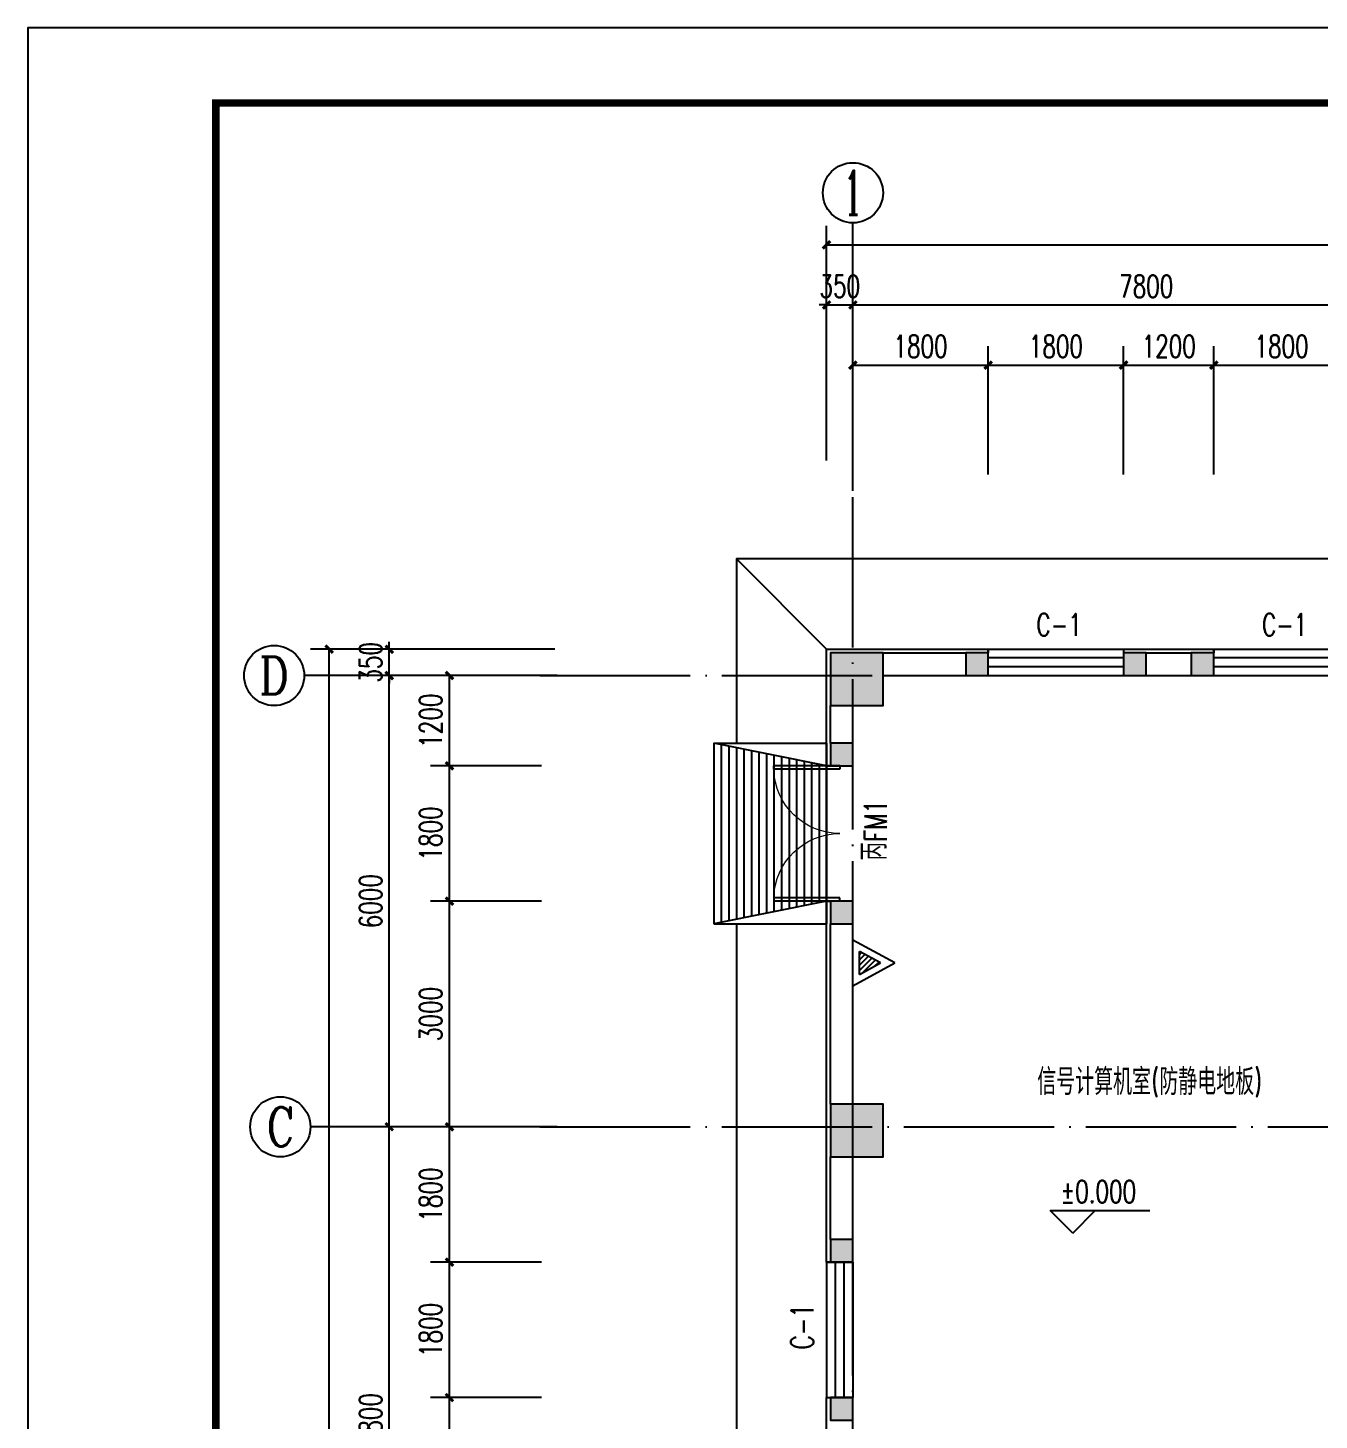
# Model space of a CAD drawing. Extents: x 63793 to 231107, y 20849 to 337643.
# Drawn here: x 132027 to 149199, y 275539 to 294050 of the extents above; entities that cross this region are included whole.
import ezdxf
from ezdxf.enums import TextEntityAlignment as Align

# ---------------------------------------------------------------- set-up
doc = ezdxf.new("R2010")
doc.units = 0
doc.header["$LTSCALE"] = 1000
doc.header["$MEASUREMENT"] = 0
doc.linetypes.add('DOTE', pattern=[2.42, 2, -0.2, 0.02, -0.2])
for name, color, linetype in [('AXIS', 3, 'Continuous'), ('AXIS_TEXT', 7, 'Continuous'), ('COLUMN', 2, 'Continuous'), ('DIM_ELEV', 3, 'Continuous'), ('DOOR_FIRE', 4, 'Continuous'), ('DOOR_FIRE_TEXT', 7, 'Continuous'), ('DOTE', 1, 'DOTE'), ('PUB_DIM', 3, 'Continuous'), ('PUB_HATCH', 8, 'Continuous'), ('PUB_TEXT', 7, 'Continuous'), ('PUB_TITLE', 4, 'Continuous'), ('SURFACE', 6, 'Continuous'), ('WALL', 2, 'Continuous'), ('WINDOW', 4, 'Continuous'), ('WINDOW_TEXT', 7, 'Continuous'), ('立面', 255, 'Continuous')]:
    doc.layers.add(name, color=color, linetype=linetype)
doc.styles.add('_TCH_AXIS', font='COMPLEX', dxfattribs={"bigfont": 'GBCBIG'})
doc.styles.add('_TCH_DIM', font='SIMPLEX', dxfattribs={"bigfont": 'GBCBIG'})
doc.styles.add('_TCH_DIM_T3', font='SIMPLEX', dxfattribs={"width": 0.705882, "bigfont": 'GBCBIG'})
doc.styles.add('_TCH_WINDOW', font='SIMPLEX', dxfattribs={"height": 3.5, "bigfont": 'GBCBIG'})
doc.styles.add('COMPLEX', font='COMPLEX')
doc.styles.get("Standard").update_dxf_attribs({"font": 'gbenor.shx', "bigfont": 'gbcbig.shx'})
doc.dimstyles.new('_TCH_ARCH&&100', dxfattribs={"dimtxt": 297.5, "dimasz": 100, "dimexe": 250, "dimexo": 300, "dimgap": 100, "dimtad": 1, "dimdec": 0, "dimzin": 0, "dimdsep": 46, "dimtxsty": '_TCH_DIM_T3', "dimblk": 'ARCHTICK', "dimcen": 0.09, "dimclrt": 7, "dimazin": 2, "dimtfac": 1, "dimtdec": 0, "dimtix": 1, "dimtmove": 2, "dimatfit": 3, "dimfxl": 0, "dimtolj": 1, "dimtzin": 0, "dimarcsym": 0})
pattern_1 = [(45, (347759.21, -7705857.39), (35.81160544, -35.81160544), [])]

# ---------------------------------------------------------------- blocks, each defined once
blk = doc.blocks.new('dsff')
at = {"layer": '立面'}
h = blk.add_hatch(dxfattribs=at)
h.set_pattern_fill('ANSI31', color=0, scale=405.162065, angle=90, style=0)
h.set_pattern_definition(pattern_1)
h.paths.add_polyline_path([(353585, 633), (353864, 785), (353585, 937)])
h = blk.add_hatch(dxfattribs=at)
h.set_pattern_fill('ANSI31', color=0, scale=405.162065, angle=90, style=0)
h.set_pattern_definition(pattern_1)
h.paths.add_polyline_path([(353585, 633), (353864, 785), (353585, 937)])
h = blk.add_hatch(dxfattribs=at)
h.set_pattern_fill('ANSI31', color=0, scale=405.162065, angle=90, style=0)
h.set_pattern_definition(pattern_1)
h.paths.add_polyline_path([(353585, 633), (353864, 785), (353585, 937)])
h = blk.add_hatch(dxfattribs=at)
h.set_pattern_fill('ANSI31', color=0, scale=405.162065, angle=90, style=0)
h.set_pattern_definition(pattern_1)
h.paths.add_polyline_path([(353585, 633), (353864, 785), (353585, 937)])
at = {"layer": '立面', "color": 0}
for p, q in [((353499, 481), (353499, 1088)), ((354057, 785), (353499, 1088)), ((353499, 481), (353499, 1088)), ((354057, 785), (353499, 1088)), ((353499, 481), (353499, 1088)), ((354057, 785), (353499, 1088)), ((353499, 481), (353499, 1088)), ((354057, 785), (353499, 1088)), ((353585, 633), (353585, 937)), ((353864, 785), (353585, 937)), ((353585, 633), (353585, 937)), ((353864, 785), (353585, 937)), ((353585, 633), (353585, 937)), ((353864, 785), (353585, 937)), ((353585, 633), (353585, 937)), ((353864, 785), (353585, 937)), ((353499, 481), (354057, 785)), ((353499, 481), (354057, 785)), ((353499, 481), (354057, 785)), ((353499, 481), (354057, 785)), ((353585, 633), (353864, 785)), ((353585, 633), (353864, 785)), ((353585, 633), (353864, 785)), ((353585, 633), (353864, 785))]:
    blk.add_line(p, q, dxfattribs=at)
blk = doc.blocks.new('_ArchTick')
at = {"color": 0, "linetype": 'ByBlock', "const_width": 0.4}
blk.add_lwpolyline([(-0.5, -0.5), (0.5, 0.5)], dxfattribs=at)
blk = doc.blocks.new('*D171')
at = {"layer": 'Defpoints', "color": 0, "transparency": 16777216}
for p in [(137634, 275839), (139159, 275839), (139159, 273839)]:
    blk.add_point(p, dxfattribs=at)
at = {"layer": 'PUB_DIM', "color": 0, "lineweight": -2, "transparency": 16777216}
for p, q in [((138859, 275839), (137384, 275839)), ((137634, 273839), (137634, 275839)), ((138859, 273839), (137384, 273839))]:
    blk.add_line(p, q, dxfattribs=at)
at = {"layer": 'PUB_DIM', "color": 0, "lineweight": -2, "transparency": 16777216, "xscale": 100, "yscale": 100, "zscale": 100}
for p, rotation in [((137634, 275839), 90), ((137634, 273839), 270)]:
    blk.add_blockref('_ArchTick', p, dxfattribs=dict(at, rotation=rotation))
at = {"layer": 'PUB_DIM', "color": 7, "transparency": 16777216, "insert": (137385, 274839), "char_height": 297.5, "attachment_point": 5, "rotation": 90, "style": '_TCH_DIM_T3'}
blk.add_mtext('\\A1;2000', dxfattribs=at)
blk = doc.blocks.new('*D172')
at = {"layer": 'Defpoints', "color": 0, "transparency": 16777216}
for p in [(137634, 277639), (139159, 277639), (139159, 275839)]:
    blk.add_point(p, dxfattribs=at)
at = {"layer": 'PUB_DIM', "color": 0, "lineweight": -2, "transparency": 16777216}
for p, q in [((138859, 277639), (137384, 277639)), ((137634, 275839), (137634, 277639)), ((138859, 275839), (137384, 275839))]:
    blk.add_line(p, q, dxfattribs=at)
at = {"layer": 'PUB_DIM', "color": 0, "lineweight": -2, "transparency": 16777216, "xscale": 100, "yscale": 100, "zscale": 100}
for p, rotation in [((137634, 277639), 90), ((137634, 275839), 270)]:
    blk.add_blockref('_ArchTick', p, dxfattribs=dict(at, rotation=rotation))
at = {"layer": 'PUB_DIM', "color": 7, "transparency": 16777216, "insert": (137385, 276739), "char_height": 297.5, "attachment_point": 5, "rotation": 90, "style": '_TCH_DIM_T3'}
blk.add_mtext('\\A1;1800', dxfattribs=at)
blk = doc.blocks.new('*D173')
at = {"layer": 'Defpoints', "color": 0, "transparency": 16777216}
for p in [(137634, 279439), (139159, 279439), (139159, 277639)]:
    blk.add_point(p, dxfattribs=at)
at = {"layer": 'PUB_DIM', "color": 0, "lineweight": -2, "transparency": 16777216}
for p, q in [((138859, 279439), (137384, 279439)), ((137634, 277639), (137634, 279439)), ((138859, 277639), (137384, 277639))]:
    blk.add_line(p, q, dxfattribs=at)
at = {"layer": 'PUB_DIM', "color": 0, "lineweight": -2, "transparency": 16777216, "xscale": 100, "yscale": 100, "zscale": 100}
for p, rotation in [((137634, 279439), 90), ((137634, 277639), 270)]:
    blk.add_blockref('_ArchTick', p, dxfattribs=dict(at, rotation=rotation))
at = {"layer": 'PUB_DIM', "color": 7, "transparency": 16777216, "insert": (137385, 278539), "char_height": 297.5, "attachment_point": 5, "rotation": 90, "style": '_TCH_DIM_T3'}
blk.add_mtext('\\A1;1800', dxfattribs=at)
blk = doc.blocks.new('*D174')
at = {"layer": 'Defpoints', "color": 0, "transparency": 16777216}
for p in [(137634, 282439), (139159, 282439), (139159, 279439)]:
    blk.add_point(p, dxfattribs=at)
at = {"layer": 'PUB_DIM', "color": 0, "lineweight": -2, "transparency": 16777216}
for p, q in [((138859, 282439), (137384, 282439)), ((137634, 279439), (137634, 282439)), ((138859, 279439), (137384, 279439))]:
    blk.add_line(p, q, dxfattribs=at)
at = {"layer": 'PUB_DIM', "color": 0, "lineweight": -2, "transparency": 16777216, "xscale": 100, "yscale": 100, "zscale": 100}
for p, rotation in [((137634, 282439), 90), ((137634, 279439), 270)]:
    blk.add_blockref('_ArchTick', p, dxfattribs=dict(at, rotation=rotation))
at = {"layer": 'PUB_DIM', "color": 7, "transparency": 16777216, "insert": (137385, 280939), "char_height": 297.5, "attachment_point": 5, "rotation": 90, "style": '_TCH_DIM_T3'}
blk.add_mtext('\\A1;3000', dxfattribs=at)
blk = doc.blocks.new('*D175')
at = {"layer": 'Defpoints', "color": 0, "transparency": 16777216}
for p in [(137634, 284239), (139159, 284239), (139159, 282439)]:
    blk.add_point(p, dxfattribs=at)
at = {"layer": 'PUB_DIM', "color": 0, "lineweight": -2, "transparency": 16777216}
for p, q in [((138859, 284239), (137384, 284239)), ((137634, 282439), (137634, 284239)), ((138859, 282439), (137384, 282439))]:
    blk.add_line(p, q, dxfattribs=at)
at = {"layer": 'PUB_DIM', "color": 0, "lineweight": -2, "transparency": 16777216, "xscale": 100, "yscale": 100, "zscale": 100}
for p, rotation in [((137634, 284239), 90), ((137634, 282439), 270)]:
    blk.add_blockref('_ArchTick', p, dxfattribs=dict(at, rotation=rotation))
at = {"layer": 'PUB_DIM', "color": 7, "transparency": 16777216, "insert": (137385, 283339), "char_height": 297.5, "attachment_point": 5, "rotation": 90, "style": '_TCH_DIM_T3'}
blk.add_mtext('\\A1;1800', dxfattribs=at)
blk = doc.blocks.new('*D176')
at = {"layer": 'Defpoints', "color": 0, "transparency": 16777216}
for p in [(137634, 285439), (139159, 285439), (139159, 284239)]:
    blk.add_point(p, dxfattribs=at)
at = {"layer": 'PUB_DIM', "color": 0, "lineweight": -2, "transparency": 16777216}
for p, q in [((138859, 285439), (137384, 285439)), ((137634, 284239), (137634, 285439)), ((138859, 284239), (137384, 284239))]:
    blk.add_line(p, q, dxfattribs=at)
at = {"layer": 'PUB_DIM', "color": 0, "lineweight": -2, "transparency": 16777216, "xscale": 100, "yscale": 100, "zscale": 100}
for p, rotation in [((137634, 285439), 90), ((137634, 284239), 270)]:
    blk.add_blockref('_ArchTick', p, dxfattribs=dict(at, rotation=rotation))
at = {"layer": 'PUB_DIM', "color": 7, "transparency": 16777216, "insert": (137385, 284839), "char_height": 297.5, "attachment_point": 5, "rotation": 90, "style": '_TCH_DIM_T3'}
blk.add_mtext('\\A1;1200', dxfattribs=at)
blk = doc.blocks.new('*D210')
at = {"layer": 'Defpoints', "color": 0, "transparency": 16777216}
for p in [(149599, 289566), (147799, 287812), (149599, 287812)]:
    blk.add_point(p, dxfattribs=at)
at = {"layer": 'PUB_DIM', "color": 0, "lineweight": -2, "transparency": 16777216}
for p, q in [((147799, 288112), (147799, 289816)), ((149599, 288112), (149599, 289816)), ((147799, 289566), (149599, 289566))]:
    blk.add_line(p, q, dxfattribs=at)
at = {"layer": 'PUB_DIM', "color": 0, "lineweight": -2, "transparency": 16777216, "xscale": 100, "yscale": 100, "zscale": 100, "rotation": 180}
blk.add_blockref('_ArchTick', (147799, 289566), dxfattribs=at)
at = {"layer": 'PUB_DIM', "color": 0, "lineweight": -2, "transparency": 16777216, "xscale": 100, "yscale": 100, "zscale": 100}
blk.add_blockref('_ArchTick', (149599, 289566), dxfattribs=at)
at = {"layer": 'PUB_DIM', "color": 7, "transparency": 16777216, "insert": (148699, 289815), "char_height": 297.5, "attachment_point": 5, "style": '_TCH_DIM_T3'}
blk.add_mtext('\\A1;1800', dxfattribs=at)
blk = doc.blocks.new('*D211')
at = {"layer": 'Defpoints', "color": 0, "transparency": 16777216}
for p in [(147799, 289566), (146599, 287812), (147799, 287812)]:
    blk.add_point(p, dxfattribs=at)
at = {"layer": 'PUB_DIM', "color": 0, "lineweight": -2, "transparency": 16777216}
for p, q in [((146599, 288112), (146599, 289816)), ((147799, 288112), (147799, 289816)), ((146599, 289566), (147799, 289566))]:
    blk.add_line(p, q, dxfattribs=at)
at = {"layer": 'PUB_DIM', "color": 0, "lineweight": -2, "transparency": 16777216, "xscale": 100, "yscale": 100, "zscale": 100, "rotation": 180}
blk.add_blockref('_ArchTick', (146599, 289566), dxfattribs=at)
at = {"layer": 'PUB_DIM', "color": 0, "lineweight": -2, "transparency": 16777216, "xscale": 100, "yscale": 100, "zscale": 100}
blk.add_blockref('_ArchTick', (147799, 289566), dxfattribs=at)
at = {"layer": 'PUB_DIM', "color": 7, "transparency": 16777216, "insert": (147199, 289815), "char_height": 297.5, "attachment_point": 5, "style": '_TCH_DIM_T3'}
blk.add_mtext('\\A1;1200', dxfattribs=at)
blk = doc.blocks.new('*D212')
at = {"layer": 'Defpoints', "color": 0, "transparency": 16777216}
for p in [(146599, 289566), (144799, 287812), (146599, 287812)]:
    blk.add_point(p, dxfattribs=at)
at = {"layer": 'PUB_DIM', "color": 0, "lineweight": -2, "transparency": 16777216}
for p, q in [((144799, 288112), (144799, 289816)), ((146599, 288112), (146599, 289816)), ((144799, 289566), (146599, 289566))]:
    blk.add_line(p, q, dxfattribs=at)
at = {"layer": 'PUB_DIM', "color": 0, "lineweight": -2, "transparency": 16777216, "xscale": 100, "yscale": 100, "zscale": 100, "rotation": 180}
blk.add_blockref('_ArchTick', (144799, 289566), dxfattribs=at)
at = {"layer": 'PUB_DIM', "color": 0, "lineweight": -2, "transparency": 16777216, "xscale": 100, "yscale": 100, "zscale": 100}
blk.add_blockref('_ArchTick', (146599, 289566), dxfattribs=at)
at = {"layer": 'PUB_DIM', "color": 7, "transparency": 16777216, "insert": (145699, 289815), "char_height": 297.5, "attachment_point": 5, "style": '_TCH_DIM_T3'}
blk.add_mtext('\\A1;1800', dxfattribs=at)
blk = doc.blocks.new('*D213')
at = {"layer": 'Defpoints', "color": 0, "transparency": 16777216}
for p in [(144799, 289566), (142999, 287812), (144799, 287812)]:
    blk.add_point(p, dxfattribs=at)
at = {"layer": 'PUB_DIM', "color": 0, "lineweight": -2, "transparency": 16777216}
for p, q in [((142999, 288112), (142999, 289816)), ((144799, 288112), (144799, 289816)), ((142999, 289566), (144799, 289566))]:
    blk.add_line(p, q, dxfattribs=at)
at = {"layer": 'PUB_DIM', "color": 0, "lineweight": -2, "transparency": 16777216, "xscale": 100, "yscale": 100, "zscale": 100, "rotation": 180}
blk.add_blockref('_ArchTick', (142999, 289566), dxfattribs=at)
at = {"layer": 'PUB_DIM', "color": 0, "lineweight": -2, "transparency": 16777216, "xscale": 100, "yscale": 100, "zscale": 100}
blk.add_blockref('_ArchTick', (144799, 289566), dxfattribs=at)
at = {"layer": 'PUB_DIM', "color": 7, "transparency": 16777216, "insert": (143899, 289815), "char_height": 297.5, "attachment_point": 5, "style": '_TCH_DIM_T3'}
blk.add_mtext('\\A1;1800', dxfattribs=at)
blk = doc.blocks.new('*D261')
at = {"layer": 'AXIS', "color": 0, "lineweight": -2, "transparency": 16777216}
for p, q in [((139034, 279439), (136584, 279439)), ((136834, 271639), (136834, 279439)), ((139034, 271639), (136584, 271639))]:
    blk.add_line(p, q, dxfattribs=at)
at = {"layer": 'Defpoints', "color": 0, "transparency": 16777216}
for p in [(136834, 279439), (139334, 279439), (139334, 271639)]:
    blk.add_point(p, dxfattribs=at)
at = {"layer": 'AXIS', "color": 0, "lineweight": -2, "transparency": 16777216, "xscale": 100, "yscale": 100, "zscale": 100}
for p, rotation in [((136834, 279439), 90), ((136834, 271639), 270)]:
    blk.add_blockref('_ArchTick', p, dxfattribs=dict(at, rotation=rotation))
at = {"layer": 'AXIS', "color": 7, "transparency": 16777216, "insert": (136585, 275539), "char_height": 297.5, "attachment_point": 5, "rotation": 90, "style": '_TCH_DIM_T3'}
blk.add_mtext('\\A1;7800', dxfattribs=at)
blk = doc.blocks.new('*D262')
at = {"layer": 'AXIS', "color": 0, "lineweight": -2, "transparency": 16777216}
for p, q in [((139034, 285439), (136584, 285439)), ((136834, 279439), (136834, 285439)), ((139034, 279439), (136584, 279439))]:
    blk.add_line(p, q, dxfattribs=at)
at = {"layer": 'Defpoints', "color": 0, "transparency": 16777216}
for p in [(136834, 285439), (139334, 285439), (139334, 279439)]:
    blk.add_point(p, dxfattribs=at)
at = {"layer": 'AXIS', "color": 0, "lineweight": -2, "transparency": 16777216, "xscale": 100, "yscale": 100, "zscale": 100}
for p, rotation in [((136834, 285439), 90), ((136834, 279439), 270)]:
    blk.add_blockref('_ArchTick', p, dxfattribs=dict(at, rotation=rotation))
at = {"layer": 'AXIS', "color": 7, "transparency": 16777216, "insert": (136585, 282439), "char_height": 297.5, "attachment_point": 5, "rotation": 90, "style": '_TCH_DIM_T3'}
blk.add_mtext('\\A1;6000', dxfattribs=at)
blk = doc.blocks.new('*D263')
at = {"layer": 'AXIS', "color": 0, "lineweight": -2, "transparency": 16777216}
for p, q in [((136834, 285789), (136834, 285889)), ((139034, 285789), (136584, 285789)), ((136834, 285439), (136834, 285789)), ((139034, 285439), (136584, 285439)), ((136834, 285439), (136834, 285339))]:
    blk.add_line(p, q, dxfattribs=at)
at = {"layer": 'Defpoints', "color": 0, "transparency": 16777216}
for p in [(136834, 285789), (139334, 285789), (139334, 285439)]:
    blk.add_point(p, dxfattribs=at)
at = {"layer": 'AXIS', "color": 0, "lineweight": -2, "transparency": 16777216, "xscale": 100, "yscale": 100, "zscale": 100}
for p, rotation in [((136834, 285789), 270), ((136834, 285439), 90)]:
    blk.add_blockref('_ArchTick', p, dxfattribs=dict(at, rotation=rotation))
at = {"layer": 'AXIS', "color": 7, "transparency": 16777216, "insert": (136585, 285614), "char_height": 297.5, "attachment_point": 5, "rotation": 90, "style": '_TCH_DIM_T3'}
blk.add_mtext('\\A1;350', dxfattribs=at)
blk = doc.blocks.new('*D264')
at = {"layer": 'AXIS', "color": 0, "lineweight": -2, "transparency": 16777216}
for p, q in [((139034, 285789), (135784, 285789)), ((136034, 264089), (136034, 285789)), ((139034, 264089), (135784, 264089))]:
    blk.add_line(p, q, dxfattribs=at)
at = {"layer": 'Defpoints', "color": 0, "transparency": 16777216}
for p in [(136034, 285789), (139334, 285789), (139334, 264089)]:
    blk.add_point(p, dxfattribs=at)
at = {"layer": 'AXIS', "color": 0, "lineweight": -2, "transparency": 16777216, "xscale": 100, "yscale": 100, "zscale": 100}
for p, rotation in [((136034, 285789), 90), ((136034, 264089), 270)]:
    blk.add_blockref('_ArchTick', p, dxfattribs=dict(at, rotation=rotation))
at = {"layer": 'AXIS', "color": 7, "transparency": 16777216, "insert": (135785, 274939), "char_height": 297.5, "attachment_point": 5, "rotation": 90, "style": '_TCH_DIM_T3'}
blk.add_mtext('\\A1;21700', dxfattribs=at)
blk = doc.blocks.new('*D275')
at = {"layer": 'AXIS', "color": 0, "lineweight": -2, "transparency": 16777216}
for p, q in [((142649, 288300), (142649, 290616)), ((142999, 288300), (142999, 290616)), ((142649, 290366), (142549, 290366)), ((142649, 290366), (142999, 290366)), ((142999, 290366), (143099, 290366))]:
    blk.add_line(p, q, dxfattribs=at)
at = {"layer": 'Defpoints', "color": 0, "transparency": 16777216}
for p in [(142999, 290366), (142649, 288000), (142999, 288000)]:
    blk.add_point(p, dxfattribs=at)
at = {"layer": 'AXIS', "color": 0, "lineweight": -2, "transparency": 16777216, "xscale": 100, "yscale": 100, "zscale": 100}
blk.add_blockref('_ArchTick', (142649, 290366), dxfattribs=at)
at = {"layer": 'AXIS', "color": 0, "lineweight": -2, "transparency": 16777216, "xscale": 100, "yscale": 100, "zscale": 100, "rotation": 180}
blk.add_blockref('_ArchTick', (142999, 290366), dxfattribs=at)
at = {"layer": 'AXIS', "color": 7, "transparency": 16777216, "insert": (142824, 290615), "char_height": 297.5, "attachment_point": 5, "style": '_TCH_DIM_T3'}
blk.add_mtext('\\A1;350', dxfattribs=at)
blk = doc.blocks.new('*D276')
at = {"layer": 'AXIS', "color": 0, "lineweight": -2, "transparency": 16777216}
for p, q in [((142999, 288300), (142999, 290616)), ((150799, 288300), (150799, 290616)), ((142999, 290366), (150799, 290366))]:
    blk.add_line(p, q, dxfattribs=at)
at = {"layer": 'Defpoints', "color": 0, "transparency": 16777216}
for p in [(150799, 290366), (142999, 288000), (150799, 288000)]:
    blk.add_point(p, dxfattribs=at)
at = {"layer": 'AXIS', "color": 0, "lineweight": -2, "transparency": 16777216, "xscale": 100, "yscale": 100, "zscale": 100, "rotation": 180}
blk.add_blockref('_ArchTick', (142999, 290366), dxfattribs=at)
at = {"layer": 'AXIS', "color": 0, "lineweight": -2, "transparency": 16777216, "xscale": 100, "yscale": 100, "zscale": 100}
blk.add_blockref('_ArchTick', (150799, 290366), dxfattribs=at)
at = {"layer": 'AXIS', "color": 7, "transparency": 16777216, "insert": (146899, 290615), "char_height": 297.5, "attachment_point": 5, "style": '_TCH_DIM_T3'}
blk.add_mtext('\\A1;7800', dxfattribs=at)
blk = doc.blocks.new('*D284')
at = {"layer": 'AXIS', "color": 0, "lineweight": -2, "transparency": 16777216}
for p, q in [((142649, 289600), (142649, 291416)), ((204549, 289600), (204549, 291416)), ((142649, 291166), (204549, 291166))]:
    blk.add_line(p, q, dxfattribs=at)
at = {"layer": 'Defpoints', "color": 0, "transparency": 16777216}
for p in [(204549, 291166), (142649, 289300), (204549, 289300)]:
    blk.add_point(p, dxfattribs=at)
at = {"layer": 'AXIS', "color": 0, "lineweight": -2, "transparency": 16777216, "xscale": 100, "yscale": 100, "zscale": 100, "rotation": 180}
blk.add_blockref('_ArchTick', (142649, 291166), dxfattribs=at)
at = {"layer": 'AXIS', "color": 0, "lineweight": -2, "transparency": 16777216, "xscale": 100, "yscale": 100, "zscale": 100}
blk.add_blockref('_ArchTick', (204549, 291166), dxfattribs=at)
at = {"layer": 'AXIS', "color": 7, "transparency": 16777216, "insert": (172857, 291441), "char_height": 297.5, "attachment_point": 5, "style": '_TCH_DIM_T3'}
blk.add_mtext('\\A1;61900', dxfattribs=at)
blk = doc.blocks.new('_FZH')
blk.add_lwpolyline([(-0.5, -0.5), (0.5, -0.5), (0.5, 0.5), (-0.5, 0.5)], close=True)
at = {"layer": 'PUB_HATCH'}
blk.add_solid([(-0.5, -0.5), (0.5, -0.5), (-0.5, 0.5), (0.5, 0.5)], dxfattribs=at)
blk = doc.blocks.new('$WINLIB2D$00000001')
for p, q in [((-0.5, 0.5), (0.5, 0.5)), ((-0.5, 0.5), (-0.5, -0.5)), ((0.5, -0.5), (0.5, 0.5)), ((0.5, 0.167), (-0.5, 0.167)), ((0.5, -0.167), (-0.5, -0.167)), ((-0.5, -0.5), (0.5, -0.5))]:
    blk.add_line(p, q)
blk = doc.blocks.new('$DorLib2D$00000002')
for p, q in [((-0.5, 0), (-0.5, 0.4875)), ((-0.475, 0.4875), (-0.5, 0.4875)), ((-0.475, 0), (-0.475, 0.4875)), ((0.475, 0), (0.475, 0.4875)), ((0.475, 0.4875), (0.5, 0.4875)), ((0.5, 0), (0.5, 0.4875)), ((-0.5, 0), (-0.475, 0)), ((0.5, 0), (0.475, 0))]:
    blk.add_line(p, q)
at = {"lineweight": 13}
for centre, start, end in [((-0.4875, 0), 0, 88.53072), ((0.4875, 0), 91.46928, 180)]:
    blk.add_arc(centre, 0.4875, start, end, dxfattribs=at)
blk = doc.blocks.new('_AXISO')
blk.add_circle((0, 0), 0.5)
at = {"layer": 'AXIS_TEXT', "style": 'COMPLEX', "width": 1.041667}
blk.add_attdef('A', text='', height=0.56, dxfattribs=at).set_placement((-0.25, -0.28), (0.25, -0.28), align=Align.FIT)

msp = doc.modelspace()

# ---------------------------------------------------------------- linework, layer by layer
msp.add_line((142649.3, 285788.9), (141449.3, 286988.9))
at = {"color": 9}
for p, q in [((141149.3, 284538.9), (141149.3, 282138.9)), ((141149.3, 284538.9), (142649.3, 284538.9)), ((142649.3, 284238.9), (141149.3, 284538.9)), ((141249.3, 284518.9), (141249.3, 282158.9)), ((142649.3, 284538.9), (142649.3, 282138.9)), ((141349.3, 284498.9), (141349.3, 282178.9)), ((141449.3, 284478.9), (141449.3, 282198.9)), ((141549.3, 284458.9), (141549.3, 282218.9)), ((141649.3, 284438.9), (141649.3, 282238.9)), ((141749.3, 284418.9), (141749.3, 282258.9)), ((141849.3, 284398.9), (141849.3, 282278.9)), ((141949.3, 284378.9), (141949.3, 282298.9)), ((142049.3, 284358.9), (142049.3, 282318.9)), ((142149.3, 284338.9), (142149.3, 282338.9)), ((142249.3, 284318.9), (142249.3, 282358.9)), ((142349.3, 284298.9), (142349.3, 282378.9)), ((142449.3, 284278.9), (142449.3, 282398.9)), ((142549.3, 284258.9), (142549.3, 282418.9)), ((142649.3, 282438.9), (141149.3, 282138.9)), ((141149.3, 282138.9), (142649.3, 282138.9))]:
    msp.add_line(p, q, dxfattribs=at)
for points in [[(155299.3, 286988.9), (141449.3, 286988.9), (141449.3, 284538.9)], [(141449.3, 282138.9), (141449.3, 274038.9)]]:
    msp.add_lwpolyline(points)
at = {"layer": 'AXIS'}
for p, q in [((142999.3, 287895.5), (142999.3, 291457.5)), ((139064.4, 285438.9), (135702.7, 285438.9)), ((139064.4, 279438.9), (135785.5, 279438.9))]:
    msp.add_line(p, q, dxfattribs=at)
at = {"layer": 'DIM_ELEV'}
for p, q in [((145921.7, 278024.9), (145621.7, 278324.9)), ((145621.7, 278324.9), (146947, 278324.9)), ((145921.7, 278024.9), (146221.7, 278324.9))]:
    msp.add_line(p, q, dxfattribs=at)
at = {"layer": 'DOOR_FIRE'}
msp.add_line((142649.3, 282438.9), (142649.3, 284238.9), dxfattribs=at)
at = {"layer": 'DOTE'}
for p, q in [((142999.3, 261612.7), (142999.3, 287895.5)), ((138837, 285438.9), (206199.3, 285438.9)), ((138837, 279438.9), (206199.3, 279438.9))]:
    msp.add_line(p, q, dxfattribs=at)
at = {"layer": 'PUB_TITLE'}
msp.add_lwpolyline([(132027.2, 252050.1), (221227.2, 252050.1), (221227.2, 294050.1), (132027.2, 294050.1)], close=True, dxfattribs=at)
at = {"layer": 'PUB_TITLE', "const_width": 100}
msp.add_lwpolyline([(134527.2, 253050.1), (220227.2, 253050.1), (220227.2, 293050.1), (134527.2, 293050.1)], close=True, dxfattribs=at)
at = {"layer": 'SURFACE'}
for p, q in [((142649.3, 285788.9), (144649.3, 285788.9)), ((142649.3, 284388.9), (142649.3, 285788.9)), ((144649.3, 285788.9), (144799.3, 285788.9)), ((144799.3, 285788.9), (144799.3, 285738.9)), ((146599.3, 285788.9), (146599.3, 285738.9)), ((146599.3, 285788.9), (146749.3, 285788.9)), ((146749.3, 285788.9), (147649.3, 285788.9)), ((147649.3, 285788.9), (147799.3, 285788.9)), ((147799.3, 285788.9), (147799.3, 285738.9)), ((142649.3, 284238.9), (142649.3, 284388.9)), ((142649.3, 284238.9), (142699.3, 284238.9)), ((142649.3, 282438.9), (142699.3, 282438.9)), ((142649.3, 282288.9), (142649.3, 282438.9)), ((142649.3, 279438.9), (142649.3, 282288.9)), ((142649.3, 277789.3), (142649.3, 279438.9)), ((142649.3, 277639.3), (142649.3, 277789.3)), ((142649.3, 277639.3), (142699.3, 277639.3)), ((142649.3, 275839.3), (142699.3, 275839.3)), ((142649.3, 275689.3), (142649.3, 275839.3)), ((142649.3, 273838.9), (142649.3, 275689.3))]:
    msp.add_line(p, q, dxfattribs=at)
at = {"layer": 'WALL'}
for p, q in [((143399.3, 285738.9), (144499.3, 285738.9)), ((146899.3, 285738.9), (147499.3, 285738.9)), ((143399.3, 285438.9), (144499.3, 285438.9)), ((146899.3, 285438.9), (147499.3, 285438.9)), ((142699.3, 284538.9), (142699.3, 285038.9)), ((142999.3, 284538.9), (142999.3, 285038.9)), ((142699.3, 279738.9), (142699.3, 282138.9)), ((142999.3, 279738.9), (142999.3, 282138.9)), ((142699.3, 277939.3), (142699.3, 279038.9)), ((142999.3, 277939.3), (142999.3, 279038.9))]:
    msp.add_line(p, q, dxfattribs=at)

# ---------------------------------------------------------------- block references
msp.add_blockref('dsff', (-210499.8, 280832.5))
at = {"layer": 'AXIS'}
ref = msp.add_blockref('_AXISO', (142999.3, 291857.5), dxfattribs=dict(at, xscale=800, yscale=800, zscale=800))
ref.add_attrib('A', '1', dxfattribs={"layer": 'AXIS_TEXT', "height": 588.3, "style": '_TCH_AXIS'}).set_placement((142873.2, 291563.4), (143125.3, 291563.4), align=Align.FIT)
ref = msp.add_blockref('_AXISO', (135302.7, 285438.9), dxfattribs=dict(at, xscale=800, yscale=800, zscale=800))
ref.add_attrib('A', 'D', dxfattribs={"layer": 'AXIS_TEXT', "height": 497.4, "style": '_TCH_AXIS'}).set_placement((135101.3, 285190.2), (135504, 285190.2), align=Align.FIT)
ref = msp.add_blockref('_AXISO', (135385.5, 279438.9), dxfattribs=dict(at, xscale=800, yscale=800, zscale=800))
ref.add_attrib('A', 'C', dxfattribs={"layer": 'AXIS_TEXT', "height": 520.8, "style": '_TCH_AXIS'}).set_placement((135199.5, 279178.6), (135571.5, 279178.6), align=Align.FIT)
at = {"layer": 'COLUMN'}
for p, xscale, yscale, zscale in [((143049.3, 285388.9), 700.0030517578125, 700.0000000000291, 700.0000000000291), ((144649.3, 285588.9), 300, 300, 300), ((147649.3, 285588.9), 300, 300, 300), ((143049.3, 279388.9), 700.0030517578125, 699.999999998865, 699.999999998865)]:
    msp.add_blockref('_FZH', p, dxfattribs=dict(at, xscale=xscale, yscale=yscale, zscale=zscale))
at = {"layer": 'COLUMN', "xscale": 300, "yscale": 300, "zscale": 300, "rotation": 90}
for p in [(146749.3, 285588.9), (142849.3, 284388.9), (142849.3, 282288.9), (142849.3, 277789.3), (142849.3, 275689.3)]:
    msp.add_blockref('_FZH', p, dxfattribs=at)
at = {"layer": 'DOOR_FIRE', "xscale": -1800, "yscale": 1800, "zscale": 350, "rotation": 90}
msp.add_blockref('$DorLib2D$00000002', (142824.3, 283338.9), dxfattribs=at)
at = {"layer": 'WINDOW'}
ref = msp.add_blockref('$WINLIB2D$00000001', (145699.3, 285613.9), dxfattribs=dict(at, xscale=1800, yscale=-350, zscale=1800))
ref.add_attrib('A', 'C-1', (145439.3, 285965.2), dxfattribs={"layer": 'WINDOW_TEXT', "height": 297.5, "style": '_TCH_WINDOW', "width": 0.705882})
ref = msp.add_blockref('$WINLIB2D$00000001', (148699.3, 285613.9), dxfattribs=dict(at, xscale=1800, yscale=-350, zscale=1800))
ref.add_attrib('A', 'C-1', (148439.3, 285965.2), dxfattribs={"layer": 'WINDOW_TEXT', "height": 297.5, "style": '_TCH_WINDOW', "width": 0.705882})
ref = msp.add_blockref('$WINLIB2D$00000001', (142824.3, 276739.3), dxfattribs=dict(at, xscale=-1800, yscale=-350, zscale=-1800, rotation=89.99999999999825))
ref.add_attrib('A', 'C-1', (142473, 276479.3), dxfattribs={"layer": 'WINDOW_TEXT', "height": 297.5, "rotation": 90, "style": '_TCH_WINDOW', "width": 0.705882})

# ---------------------------------------------------------------- texts
at = {"insert": (145450.9, 280212.3), "char_height": 350, "width": 3190, "attachment_point": 1}
msp.add_mtext('信号计算机室(防静电地板)', dxfattribs=at)
at = {"layer": 'DOOR_FIRE_TEXT', "style": '_TCH_WINDOW', "width": 0.705882}
msp.add_text('FM1', height=297.5, rotation=90, dxfattribs=at).set_placement((143449.3, 283226.8))
at = {"layer": 'DOOR_FIRE_TEXT', "style": '_TCH_WINDOW'}
msp.add_text('丙', height=337.6, rotation=90, dxfattribs=at).set_placement((143449.3, 282981.1))
at = {"layer": 'PUB_TEXT', "style": '_TCH_DIM', "width": 0.705882}
msp.add_text('%%P0.000', height=297.5, dxfattribs=at).set_placement((145757, 278429.9))

# ---------------------------------------------------------------- dimensions: what is measured, and where the dimension line sits
at = {"layer": 'AXIS'}
dim = msp.add_linear_dim(base=(204549.3, 291166.2), p1=(142649.3, 289299.5), p2=(204549.3, 289299.5), angle=0, text='61900', dimstyle='_TCH_ARCH&&100', dxfattribs=at)
dim.commit()
dim.dimension.update_dxf_attribs({"geometry": '*D284', "text_midpoint": (172856.9, 291441.2), "dimtype": 129})
for p1, p2, distance, text, picture, middle in [((142649.3, 287999.5), (142999.3, 287999.5), 2366.7, '350', '*D275', (142824.3, 290615)), ((142999.3, 287999.5), (150799.3, 287999.5), 2366.7, '7800', '*D276', (146899.3, 290615)), ((139333.6, 264088.9), (139333.6, 285788.9), 3300, '21700', '*D264', (135784.9, 274938.9)), ((139333.6, 285438.9), (139333.6, 285788.9), 2500, '350', '*D263', (136584.9, 285613.9)), ((139333.6, 279438.9), (139333.6, 285438.9), 2500, '6000', '*D262', (136584.9, 282438.9)), ((139333.6, 271638.9), (139333.6, 279438.9), 2500, '7800', '*D261', (136584.9, 275538.9))]:
    dim = msp.add_aligned_dim(p1=p1, p2=p2, distance=distance, text=text, dimstyle='_TCH_ARCH&&100', dxfattribs=at)
    dim.commit()
    dim.dimension.update_dxf_attribs({"geometry": picture, "text_midpoint": middle})
at = {"layer": 'PUB_DIM'}
for p1, p2, distance, text, picture, middle in [((142999.3, 287811.7), (144799.3, 287811.7), 1754.5, '1800', '*D213', (143899.3, 289815)), ((144799.3, 287811.7), (146599.3, 287811.7), 1754.5, '1800', '*D212', (145699.3, 289815)), ((146599.3, 287811.7), (147799.3, 287811.7), 1754.5, '1200', '*D211', (147199.3, 289815)), ((147799.3, 287811.7), (149599.3, 287811.7), 1754.5, '1800', '*D210', (148699.3, 289815)), ((139158.6, 284238.9), (139158.6, 285438.9), 1525, '1200', '*D176', (137384.9, 284838.9)), ((139158.6, 282438.9), (139158.6, 284238.9), 1525, '1800', '*D175', (137384.9, 283338.9)), ((139158.6, 279438.9), (139158.6, 282438.9), 1525, '3000', '*D174', (137384.9, 280938.9)), ((139158.6, 277639.3), (139158.6, 279438.9), 1525, '1800', '*D173', (137384.9, 278539.1)), ((139158.6, 275839.3), (139158.6, 277639.3), 1525, '1800', '*D172', (137384.9, 276739.3)), ((139158.6, 273838.9), (139158.6, 275839.3), 1525, '2000', '*D171', (137384.9, 274839.1))]:
    dim = msp.add_aligned_dim(p1=p1, p2=p2, distance=distance, text=text, dimstyle='_TCH_ARCH&&100', dxfattribs=at)
    dim.commit()
    dim.dimension.update_dxf_attribs({"geometry": picture, "text_midpoint": middle})

doc.saveas('drawing.dxf')
